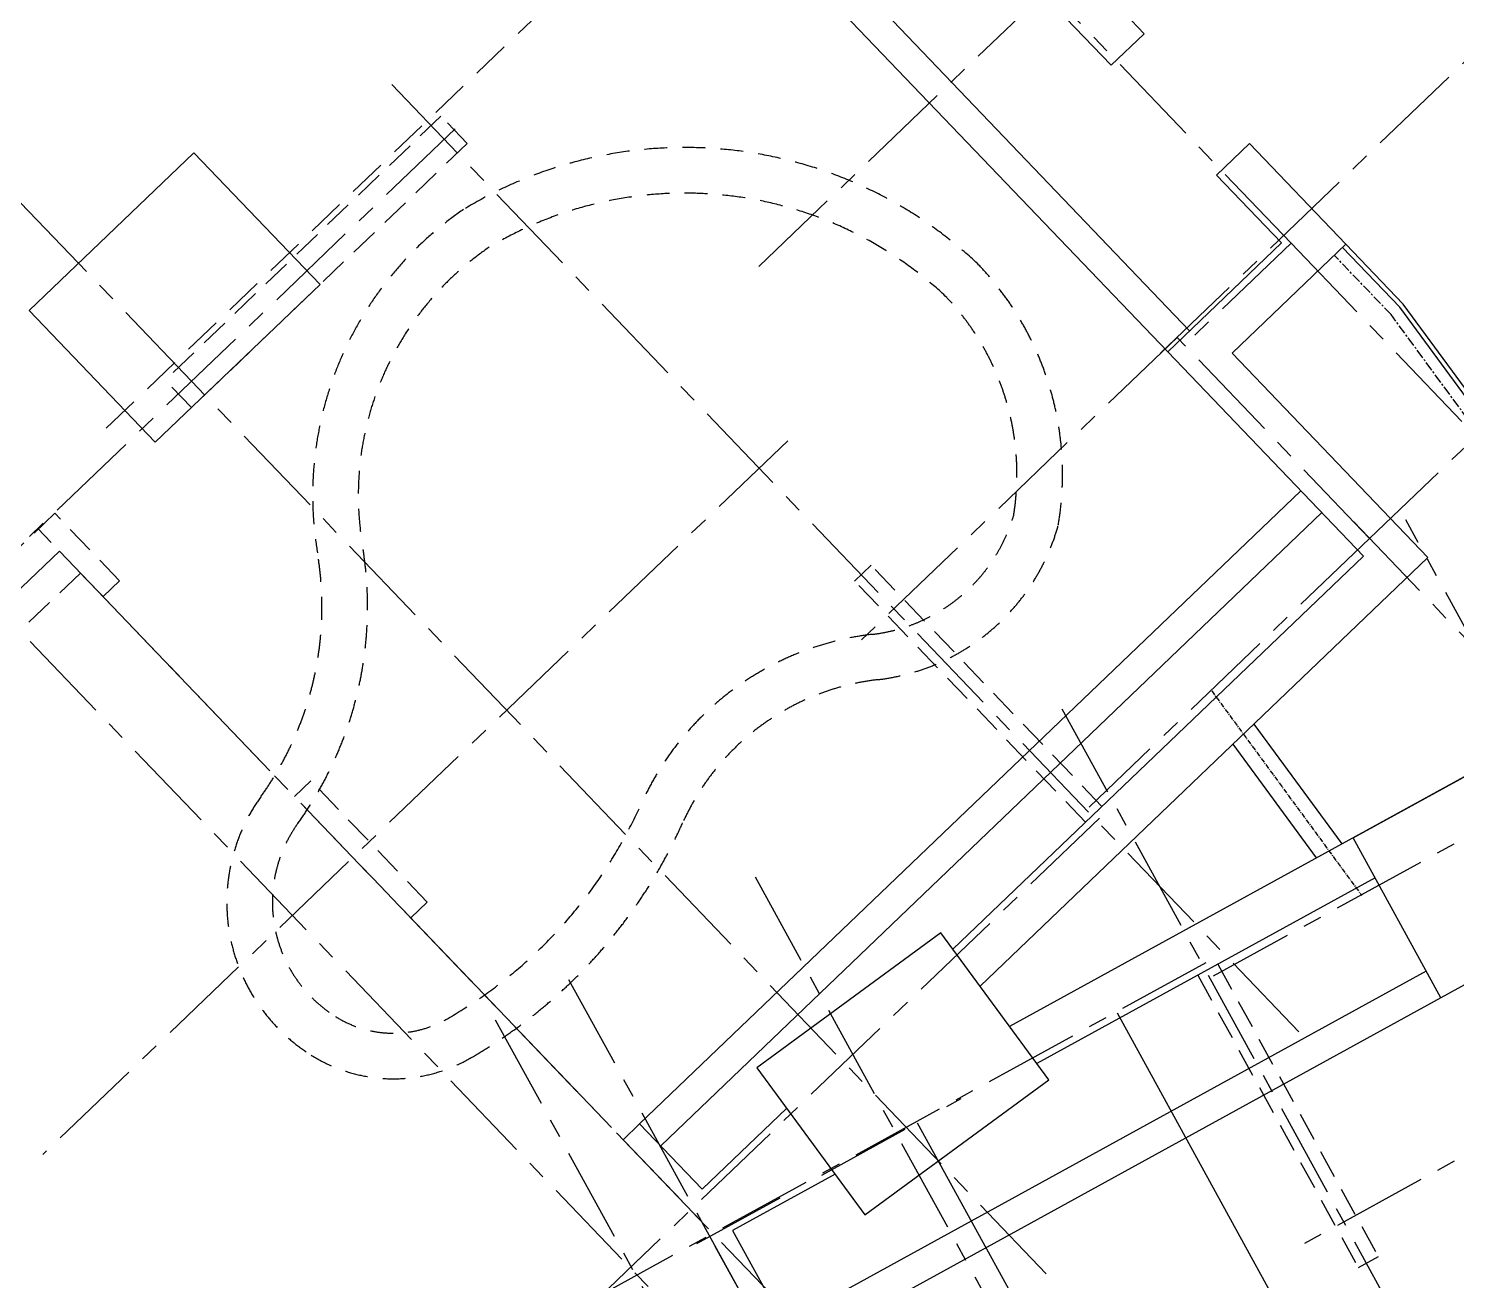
# Model space of a CAD drawing. Header units: millimetres. Extents: x 75184266 to 76346726, y -35077925 to -33679385.
# Drawn here: x 75319569 to 75328959, y -34895039 to -34886807 of the extents above; entities that cross this region are included whole.
import ezdxf

# ---------------------------------------------------------------- set-up
doc = ezdxf.new("R2010")
doc.units = ezdxf.units.MM
doc.header["$LTSCALE"] = 50
doc.header["$MEASUREMENT"] = 0
for name, pattern in [('CENTER', [2, 1.25, -0.25, 0.25, -0.25]), ('HIDDEN2', [0.1875, 0.125, -0.0625]), ('XR-지하3층$0$-HID', [2.5, 1.5, -1]), ('XR-지하3층$0$H', [1.3, 0.8, -0.5]), ('XR-지하3층$0$HIDDEN', [0.375, 0.25, -0.125])]:
    doc.linetypes.add(name, pattern=pattern)
doc.layers.add('CEN', color=1, linetype='CENTER')
doc.layers.add('XR-지하3층$0$CON', color=2, linetype='CONTINUOUS')
doc.layers.add('건축', color=8, linetype='CONTINUOUS', plot=False)

# ---------------------------------------------------------------- blocks, each defined once
blk = doc.blocks.new('XR-지하3층$0$기둥 0620')
at = {"layer": 'XR-지하3층$0$CON', "ltscale": 0.5}
blk.add_lwpolyline([(-600, 0), (600, 0), (600, 1500), (-600, 1500)], close=True, dxfattribs=at)

msp = doc.modelspace()

# ---------------------------------------------------------------- linework, layer by layer
at = {"layer": 'CEN', "ltscale": 10}
for p, q in [((75324370.8, -34888372.5, 0), (75326273.7, -34886549.8, 0)), ((75327871.6, -34888218.1, 0), (75326273.7, -34886549.8, 0)), ((75327871.6, -34888218.1, 0), (75327171.1, -34888889, 0)), ((75328388.5, -34890160.1, 0), (75327122.6, -34888838.5, 0)), ((75324561.8, -34889518.8, 0), (75319662.2, -34894211.6, 0)), ((75328388.5, -34890160.1, 0), (75326543.3, -34891927.4, 0)), ((75329598.6, -34891809.6, 0), (75327358.9, -34893039.2, 0)), ((75326612.4, -34891999.6, 0), (75321882.6, -34896529.8, 0)), ((75327310.8, -34892951.5, 0), (75321569.6, -34896103.2, 0))]:
    msp.add_line(p, q, dxfattribs=at)
at = {"layer": 'CEN'}
for p, q in [((75328529.3, -34888687.9, 0), (75328156.3, -34888298.5, 0)), ((75331045.2, -34892117.3, 0), (75328529.3, -34888687.9, 0))]:
    msp.add_line(p, q, dxfattribs=at)
at = {"layer": 'CEN', "ltscale": 0.5}
msp.add_line((75327350.1, -34891163.3, 0), (75328336, -34892507.1, 0), dxfattribs=at)
at = {"layer": 'CEN', "ltscale": 10, "elevation": 0}
for points in [[(75327014.3, -34888942.2), (75331347, -34884792.4)], [(75320641.4, -34889126.7), (75316926.9, -34885248.5)], [(75328388.5, -34890160.1), (75332612.8, -34886114)], [(75327923.2, -34893404.2), (75321949.6, -34887167.4)], [(75322374.6, -34887466.6), (75317590.6, -34892048.7)], [(75327871.6, -34888218.1), (75330486.9, -34890948.6)], [(75327122.6, -34888838.5), (75325042.9, -34890830.5)], [(75326262.2, -34894995.1), (75320641.4, -34889126.7)], [(75324853.9, -34896343.9), (75318669.4, -34889886.9)], [(75328284.7, -34890051.7), (75329786.4, -34891619.6)], [(75329670.8, -34891941.1), (75328626.1, -34890038)], [(75325251.1, -34895963.5), (75319630.3, -34890095)], [(75326364.5, -34891279.6), (75330520.3, -34898849.9)], [(75324348.3, -34892386.4), (75328258.7, -34899509.6)], [(75323121, -34893060.1), (75327031.5, -34900183.3)], [(75322638.9, -34893324.8), (75326941.5, -34901162.4)], [(75330479.3, -34893413.8), (75327954.8, -34894799.7)]]:
    msp.add_lwpolyline(points, dxfattribs=at)
at = {"layer": '건축', "ltscale": 0.5}
for p, q in [((75327060.5, -34888932.6, 0), (75323342.5, -34885050.9, 0)), ((75327204.9, -34888794.3, 0), (75323625.3, -34885057, 0)), ((75327935.5, -34889846.2, 0), (75323588, -34894010.2, 0)), ((75328073.8, -34889990.6, 0), (75323726.3, -34894154.7, 0)), ((75328760.9, -34893005.5, 0), (75324535.8, -34895325.6, 0)), ((75328857.1, -34893180.9, 0), (75324632.1, -34895500.9, 0))]:
    msp.add_line(p, q, dxfattribs=at)
at = {"layer": '건축', "linetype": 'XR-지하3층$0$HIDDEN', "ltscale": 20}
msp.add_line((75320080.1, -34889434.8, 0), (75323344.9, -34886307.8, 0), dxfattribs=at)
at = {"layer": '건축'}
for p, q in [((75326689.5, -34887049, 0), (75326272.4, -34886613.4, 0)), ((75326906.2, -34886841.5, 0), (75326696.5, -34886622.6, 0)), ((75328232.1, -34888225.8, 0), (75327597.9, -34887563.7, 0)), ((75327807.9, -34888216.7, 0), (75327381.2, -34887771.2, 0)), ((75328586.8, -34888639.5, 0), (75328210.4, -34888246.6, 0)), ((75328609.8, -34888620.2, 0), (75328232.1, -34888225.8, 0)), ((75331108.6, -34892076.9, 0), (75328586.8, -34888639.5, 0)), ((75331133.9, -34892060.7, 0), (75328609.8, -34888620.2, 0)), ((75328347.1, -34890275.9, 0), (75325648.1, -34892861, 0)), ((75328771.2, -34890285, 0), (75325827.1, -34893104.9, 0)), ((75329594.4, -34891407, 0), (75326020.7, -34893368.8, 0)), ((75328423.9, -34892391.8, 0), (75326199.7, -34893612.8, 0)), ((75326728.6, -34893280.2, 0), (75329175.4, -34897737.7, 0)), ((75324555.4, -34893907.5, 0), (75323999.5, -34894439.9, 0)), ((75323588, -34894010.2, 0), (75323479.6, -34894114, 0)), ((75323999.5, -34894439.9, 0), (75323588, -34894010.2, 0)), ((75325413.7, -34894002, 0), (75327860.5, -34898459.6, 0)), ((75323995, -34894652, 0), (75323479.6, -34894114, 0)), ((75324873.4, -34894340.9, 0), (75324198.6, -34894711.3, 0)), ((75323995, -34894652, 0), (75324353.5, -34895305.1, 0)), ((75324198.6, -34894711.3, 0), (75324485, -34895232.9, 0))]:
    msp.add_line(p, q, dxfattribs=at)
at = {"layer": '건축', "linetype": 'HIDDEN2', "ltscale": 30}
for p, q in [((75322280.9, -34887383.2, 0), (75320468.2, -34889119.4, 0)), ((75322453.8, -34887563.8, 0), (75322280.9, -34887383.2, 0)), ((75322453.8, -34887563.8, 0), (75320641.2, -34889299.9, 0)), ((75319742.1, -34889994.9, 0), (75319344.9, -34890375.3, 0)), ((75320167.5, -34890439, 0), (75319742.1, -34889994.9, 0)), ((75325110, -34890336.9, 0), (75325001.6, -34890440.7, 0)), ((75326628.3, -34891922.1, 0), (75325110, -34890336.9, 0)), ((75319910.4, -34890387.5, 0), (75319513.2, -34890768, 0)), ((75320059.2, -34890542.8, 0), (75319910.4, -34890387.5, 0)), ((75320167.5, -34890439, 0), (75320059.2, -34890542.8, 0)), ((75326519.9, -34892025.9, 0), (75325001.6, -34890440.7, 0)), ((75321426.4, -34891753.4, 0), (75321318.1, -34891857.2, 0)), ((75322190.7, -34892551.4, 0), (75321426.4, -34891753.4, 0)), ((75322082.4, -34892655.2, 0), (75321318.1, -34891857.2, 0)), ((75322190.7, -34892551.4, 0), (75322082.4, -34892655.2, 0)), ((75327389.4, -34892959.7, 0), (75328445.7, -34894883.8, 0)), ((75327258, -34893031.8, 0), (75328314.2, -34894956, 0)), ((75328445.7, -34894883.8, 0), (75328314.2, -34894956, 0))]:
    msp.add_line(p, q, dxfattribs=at)
at = {"layer": '건축', "linetype": 'XR-지하3층$0$-HID', "ltscale": 2}
msp.add_line((75325819.5, -34888363.1, 0), (75325819.5, -34888363.1, 0), dxfattribs=at)
at = {"layer": '건축', "linetype": 'XR-지하3층$0$HIDDEN', "ltscale": 50}
msp.add_line((75323964.7, -34894797.4, 0), (75325701.3, -34893844.1, 0), dxfattribs=at)
at = {"layer": '건축', "elevation": 0}
for points in [[(75326689.5, -34887049), (75326906.2, -34886841.5)], [(75327381.2, -34887771.2), (75327597.9, -34887563.7)], [(75328347.1, -34890275.9), (75327060.5, -34888932.6), (75327807.9, -34888216.7)], [(75328771.2, -34890285), (75327484.7, -34888941.7), (75328232.1, -34888225.8)]]:
    msp.add_lwpolyline(points, dxfattribs=at)
at = {"layer": '건축', "linetype": 'HIDDEN2', "ltscale": 30, "elevation": 0}
msp.add_lwpolyline([(75320641.2, -34889299.9), (75320468.2, -34889119.4)], dxfattribs=at)
at = {"layer": '건축', "linetype": 'XR-지하3층$0$H', "ltscale": 50, "elevation": 0}
msp.add_lwpolyline([(75319374.9, -34890623.5), (75319772.1, -34890243.1), (75323995, -34894652), (75326836.6, -34899828.3), (75326354.4, -34900093), (75329256.2, -34905378.9), (75329256.2, -34905378.9), (75330468.9, -34907587.9)], dxfattribs=at)
at = {"layer": '건축', "ltscale": 3, "elevation": 0}
for points in [[(75327627.4, -34891380.6), (75328205.9, -34892169.2)], [(75327489, -34891513.2), (75328037.9, -34892261.4)]]:
    msp.add_lwpolyline(points, dxfattribs=at)
at = {"layer": '건축', "elevation": 0}
for points in [[(75328857.1, -34893180.9), (75328279.6, -34892129), (75329594.4, -34891407), (75330172, -34892458.9)], [(75324359.5, -34893640.4), (75325069.4, -34894608), (75326278.8, -34893720.6), (75325568.9, -34892753.1)]]:
    msp.add_lwpolyline(points, close=True, dxfattribs=at)
at = {"layer": '건축', "linetype": 'XR-지하3층$0$-HID', "ltscale": 2}
for centre, radius, start, end in [((75323885.7, -34890394.1, 0), 2804.4, 46.40449, 121.2839), ((75323885.7, -34890394.1, 0), 2504.4, 46.57748, 121.09848), ((75323714.1, -34889876.7, 0), 2276.5, 124.35711, 189.55082), ((75323714.1, -34889876.7, 0), 1976.5, 124.58877, 189.55082), ((75324372, -34889739.1, 0), 1997.2, 350.34898, 43.55222), ((75324372, -34889739.1, 0), 1697.2, 350.88908, 43.3032), ((75324990.4, -34889695.9, 0), 1102.4, 276.67325, 343.56246), ((75324990.4, -34889695.9, 0), 1402.4, 276.67325, 344.36217), ((75319357.7, -34890609.7, 0), 2141.1, 324.28194, 9.55082), ((75319357.7, -34890609.7, 0), 2441.1, 324.28194, 9.55082), ((75325340.5, -34892687.8, 0), 1909.8, 96.67325, 155.92971), ((75325340.5, -34892687.8, 0), 1609.8, 96.67325, 155.92971), ((75322060, -34892552.8, 0), 1187.2, 144.28194, 237.81624), ((75320793.6, -34890656.7, 0), 3070, 299.88776, 335.92971), ((75322060, -34892552.8, 0), 887.2, 144.28194, 237.81624), ((75320793.6, -34890656.7, 0), 3370, 299.88776, 335.92971), ((75321967.7, -34892699.5, 0), 713.9, 237.81624, 299.88776), ((75321967.7, -34892699.5, 0), 1013.9, 237.81624, 299.88776)]:
    msp.add_arc(centre, radius, start, end, dxfattribs=at)

# ---------------------------------------------------------------- block references
at = {"layer": '건축', "extrusion": (0, 0, -1), "zscale": -0.9999999999999999, "rotation": 46.23406994268246}
msp.add_blockref('XR-지하3층$0$기둥 0620', (-75319987.9, -34889094.8, 0), dxfattribs=at)

doc.saveas('drawing.dxf')
